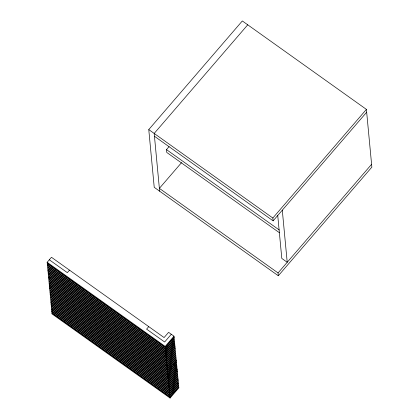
<?xml version="1.0" encoding="UTF-8"?>
<svg xmlns="http://www.w3.org/2000/svg" width="419" height="419" viewBox="0 0 419 419"><rect width="100%" height="100%" fill="white"/><g stroke="black" fill="none" stroke-linecap="round" stroke-linejoin="round"><path stroke-width="0.63" d="M148.771 129.586L242.323 20.95L366.405 109.385L371.863 167.129L278.31 275.765L154.229 187.33L148.771 129.586L272.848 218.021L273.115 220.85L154.454 136.275M247.739 24.81L154.187 133.446L159.644 191.19M47.138 262.294L51.453 257.276L164.096 337.562L168.595 332.335L174.005 336.195L174.079 336.96L165.264 347.199L47.211 263.059L47.138 262.294L165.191 346.434L165.264 347.199M173.382 337.017L174.136 337.552L174.246 338.73L165.432 348.964L47.378 264.824L47.263 263.645L47.866 262.949M165.599 350.734L165.489 349.556L174.304 339.317L174.414 340.495L165.599 350.734L47.546 266.594L47.431 265.416L48.154 264.578M174.053 344.088L174.807 344.622L174.917 345.801L166.102 356.04L48.044 271.894L47.934 270.716L48.536 270.019M174.388 347.623L175.137 348.158L175.252 349.336L166.432 359.575L48.379 275.43L48.269 274.251L48.866 273.555M166.767 363.111L166.657 361.932L175.472 351.693L175.582 352.871L166.767 363.111L48.714 278.965L48.604 277.787L49.201 277.095M167.438 370.181L167.328 369.003L176.142 358.764L176.252 359.942L167.438 370.181L49.384 286.041L49.269 284.857L49.871 284.166M279.483 232.786L166.762 152.448L166.495 149.62L169.051 146.655M167.605 371.946L167.495 370.768L170.91 366.798L171.02 367.976L167.605 371.946L49.547 287.806L49.437 286.627L50.16 285.789M175.723 361.765L176.478 362.299L176.588 363.477L167.773 373.717L49.714 289.576L49.604 288.398L50.207 287.701M69.502 270.14L67.344 272.649L49.295 259.785M176.394 368.835L177.143 369.369L177.253 370.548L168.438 380.787L50.385 296.647L50.275 295.468L50.872 294.772M169.108 387.858L168.998 386.679L177.813 376.44L177.923 377.619L169.108 387.858L51.055 303.717L50.94 302.539L51.542 301.842M169.276 389.623L169.166 388.444L177.981 378.21L178.091 379.389L169.276 389.623L51.218 305.482L51.108 304.304L51.83 303.471M177.394 379.441L178.148 379.975L178.258 381.154L169.444 391.393L51.385 307.253L51.275 306.074L51.877 305.378M177.729 382.976L178.478 383.511L178.594 384.689L169.779 394.928L51.72 310.788L51.61 309.61L52.207 308.913M169.941 396.693L169.831 395.515L178.646 385.281L178.761 386.459L169.941 396.693L51.888 312.553L51.778 311.375L52.495 310.542M170.072 398.05L169.999 397.285L178.813 387.046L178.887 387.811L170.072 398.05L52.019 313.91L51.946 313.145L52.543 312.448M181.516 162.656L159.377 188.361L278.043 272.937L278.31 275.765M148.755 326.626L146.598 329.135L164.646 341.998L171.303 334.268M272.848 218.021L366.405 109.385M273.115 220.85L366.672 112.213M165.191 346.434L174.005 336.195M165.432 348.964L165.322 347.786L174.136 337.552M165.657 351.321L174.472 341.087L174.582 342.265L165.767 352.505L47.708 268.359L47.598 267.181L165.657 351.321L165.767 352.505M165.819 353.091L174.639 342.852L174.749 344.03L165.934 354.27L47.876 270.129L47.766 268.951L165.819 353.091L165.934 354.27M166.102 356.04L165.987 354.862L174.807 344.622M166.154 356.627L48.101 272.486L48.211 273.665L166.27 357.805L166.154 356.627L174.969 346.387L174.068 345.748M166.27 357.805L175.084 347.571L174.969 346.387M166.432 359.575L166.322 358.397L175.137 348.158M166.49 360.162L175.304 349.928L175.42 351.106L166.6 361.34L48.546 277.2L48.436 276.021L166.49 360.162L166.6 361.34M166.825 363.697L175.64 353.463L175.75 354.642L166.935 364.876L48.882 280.735L48.772 279.557L166.825 363.697L166.935 364.876M166.992 365.468L175.807 355.228L175.917 356.407L167.102 366.646L49.049 282.5L48.934 281.322L166.992 365.468L167.102 366.646M167.16 367.233L175.975 356.998L176.085 358.177L167.27 368.411L49.217 284.271L49.102 283.092L167.16 367.233L167.27 368.411M171.381 367.557L174.262 364.216L174.147 363.037L171.271 366.379L171.381 367.557L170.633 367.023M167.773 373.717L167.658 372.538L171.078 368.568L170.324 368.029M171.078 368.568L171.135 369.155L171.439 368.149L174.314 364.808L173.566 364.268M174.314 364.808L174.372 365.394L174.676 364.389L176.478 362.299M167.825 374.303L176.64 364.069L176.755 365.248L167.94 375.482L49.882 291.341L49.772 290.163L167.825 374.303L167.94 375.482M167.993 376.073L49.94 291.933L50.05 293.111L168.103 377.252L167.993 376.073L176.808 365.834L176.059 365.3M168.103 377.252L176.923 367.013L176.808 365.834M168.16 377.838L176.975 367.604L177.09 368.783L168.27 379.017L50.217 294.876L50.107 293.698L168.16 377.838L168.27 379.017M168.438 380.787L168.328 379.609L177.143 369.369M168.496 381.374L50.442 297.233L50.552 298.412L168.606 382.552L168.496 381.374L177.31 371.14L176.409 370.496M168.606 382.552L177.42 372.318L177.31 371.14M168.663 383.144L177.478 372.905L177.588 374.083L168.773 384.323L50.72 300.182L50.605 299.004L168.663 383.144L168.773 384.323M168.831 384.909L177.646 374.675L177.756 375.853L168.941 386.088L50.888 301.947L50.772 300.769L168.831 384.909L168.941 386.088M169.444 391.393L169.328 390.215L178.148 379.975M169.496 391.98L178.316 381.746L178.426 382.924L169.611 393.158L51.553 309.018L51.443 307.839L169.496 391.98L169.611 393.158M169.779 394.928L169.664 393.75L178.478 383.511M278.043 272.937L371.595 164.3M166.495 149.62L279.216 229.958M47.263 263.645L165.322 347.786M47.431 265.416L165.489 349.556M47.934 270.716L165.987 354.862M48.269 274.251L166.322 358.397M173.927 363.854L174.676 364.389M48.604 277.787L166.657 361.932M170.685 367.615L171.439 368.149M170.591 368.097L171.491 368.736M49.269 284.857L167.328 369.003M49.437 286.627L167.495 370.768M49.604 288.398L167.658 372.538M50.275 295.468L168.328 379.609M50.94 302.539L168.998 386.679M51.108 304.304L169.166 388.444M51.275 306.074L169.328 390.215M51.61 309.61L169.664 393.75M51.778 311.375L169.831 395.515M51.946 313.145L169.999 397.285M282.291 210.191L287.214 262.284L281.804 258.423L277.739 215.45M176.31 360.534L174.508 362.618L174.618 363.797L176.42 361.712L176.31 360.534"/></g></svg>
